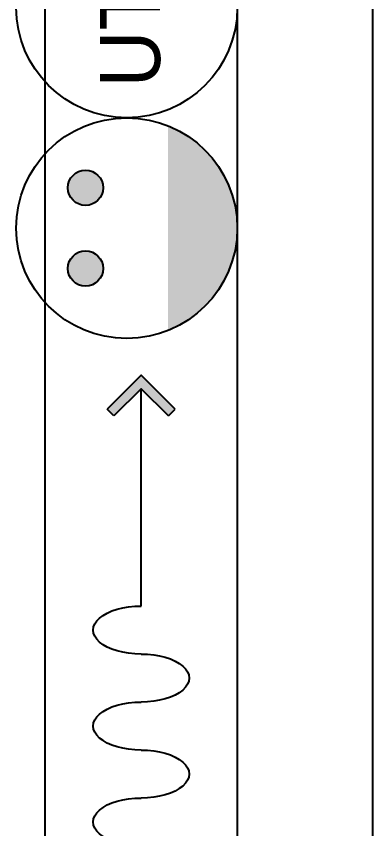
# Model space of a CAD drawing. Header units: inches. Extents: x 157163 to 245256, y -61743 to -20857.
# Drawn here: x 237281 to 237652, y -26209 to -25362 of the extents above; entities that cross this region are included whole.
import ezdxf

# ---------------------------------------------------------------- set-up
doc = ezdxf.new("R2010")
doc.units = ezdxf.units.IN
doc.header["$LTSCALE"] = 50
doc.header["$MEASUREMENT"] = 0
for name, color, linetype in [('01. F-소품', 3, 'Continuous'), ('04-WIN', 4, 'Continuous'), ('06-LIGHT', 4, 'Continuous'), ('설비', 140, 'Continuous')]:
    doc.layers.add(name, color=color, linetype=linetype)
doc.styles.add('코레일둥고', font='Korail_Round_Gothic_Medium.ttf')

# ---------------------------------------------------------------- blocks, each defined once
blk = doc.blocks.new('VUDAUSEH')
at = {"layer": '04-WIN'}
blk.add_lwpolyline([(216011.35, -26591.39), (216152.35, -26591.39), (216152.35, -24276.39), (216011.35, -24276.39)], close=True, dxfattribs=at)
blk = doc.blocks.new('cjswjdeh')
blk.add_blockref('VUDAUSEH', (21500, 0))
blk = doc.blocks.new('FFSFDF')
at = {"layer": '01. F-소품'}
blk.add_hatch(color=8, dxfattribs=at).paths.add_polyline_path([(1567672.88, 1746751.14), (1567679.95, 1746744.07), (1567715.3, 1746779.43), (1567679.95, 1746814.78), (1567672.88, 1746807.71), (1567701.16, 1746779.43)])
at = {"layer": '01. F-소품', "color": 8}
for p, q in [((1567672.88, 1746807.71), (1567679.95, 1746814.78)), ((1567474.76, 1746779.43), (1567701.16, 1746779.43)), ((1567672.88, 1746751.14), (1567679.95, 1746744.07))]:
    blk.add_line(p, q, dxfattribs=at)
for points in [[(1567679.95, 1746814.78), (1567715.3, 1746779.43), (1567679.95, 1746744.07)], [(1567672.88, 1746807.71), (1567701.16, 1746779.43), (1567672.88, 1746751.14)]]:
    blk.add_lwpolyline(points, dxfattribs=at)
for centre, start_param, end_param in [((1567299.76, 1746779.43), 1.570796, 4.712389), ((1567399.76, 1746779.43), 1.570796, 4.712389), ((1567249.76, 1746779.43), 4.712389, 7.853982), ((1567349.76, 1746779.43), 4.712389, 7.853982), ((1567449.76, 1746779.43), 4.712389, 7.853982)]:
    blk.add_ellipse(centre, major_axis=(0, -50), ratio=0.5, start_param=start_param, end_param=end_param, dxfattribs=at)

msp = doc.modelspace()

# ---------------------------------------------------------------- hatches: boundary and pattern name
at = {"layer": '설비'}
h = msp.add_hatch(color=10, dxfattribs=at)
edge = h.paths.add_edge_path()
edge.add_line((237439.35, -25476.51), (237439.35, -25689.82))
edge.add_ellipse((237396.35, -25583.17), major_axis=(-81.32, 81.32), ratio=1, start_angle=156.95778, end_angle=293.04222)
h = msp.add_hatch(color=10, dxfattribs=at)
edge = h.paths.add_edge_path()
edge.add_arc((237353.4, -25541.13), 18.31, 0, 360)
h = msp.add_hatch(color=10, dxfattribs=at)
edge = h.paths.add_edge_path()
edge.add_arc((237353.4, -25625.2), 18.31, 0, 360)

# ---------------------------------------------------------------- linework, layer by layer
at = {"layer": '06-LIGHT'}
msp.add_line((237311.35, -26701.89), (237311.35, -24220.89), dxfattribs=at)
at = {"layer": '설비', "color": 10}
for centre, radius in [((237396.35, -25353.17), 115), ((237396.35, -25583.17), 115), ((237353.4, -25541.13), 18.31), ((237353.4, -25625.2), 18.31)]:
    msp.add_circle(centre, radius, dxfattribs=at)

# ---------------------------------------------------------------- block references
msp.add_blockref('cjswjdeh', (0, 0))
at = {"color": 0, "xscale": -1, "rotation": 270}
msp.add_blockref('FFSFDF', (-1509368.08, -1593451.65), dxfattribs=at)

# ---------------------------------------------------------------- texts
at = {"layer": '설비', "color": 10, "style": '코레일둥고'}
msp.add_text('UTP', height=62.5, rotation=90, dxfattribs=at).set_placement((237431.04, -25436.35))

doc.saveas('drawing.dxf')
